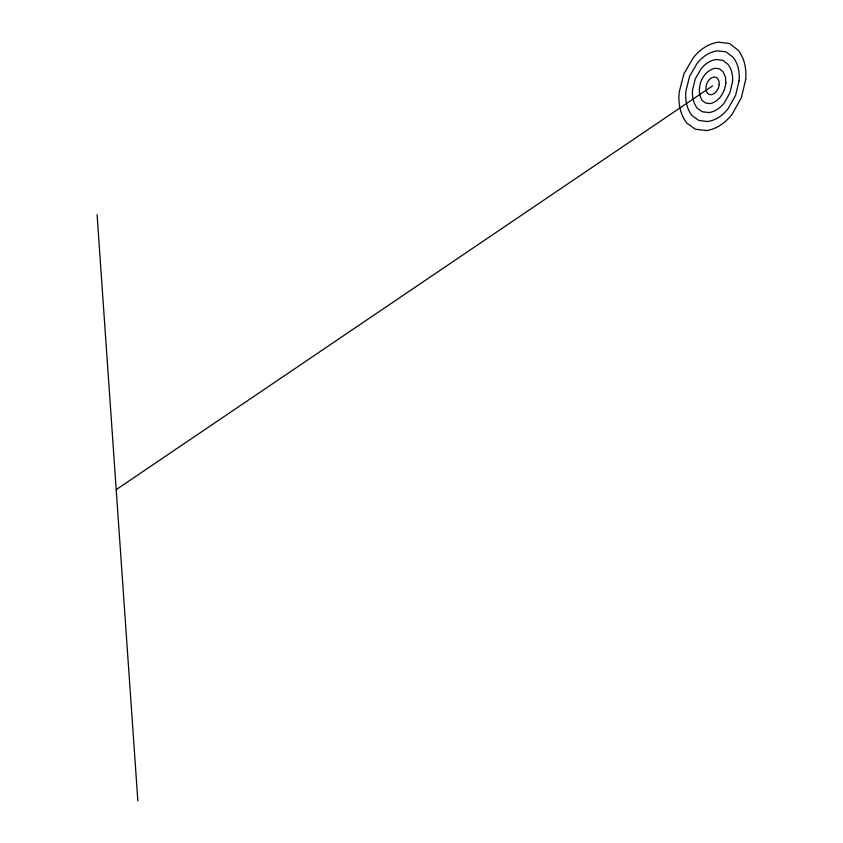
<?xml version="1.0" encoding="UTF-8"?>
<svg xmlns="http://www.w3.org/2000/svg" width="843" height="843" viewBox="0 0 843 843"><rect width="100%" height="100%" fill="white"/><g stroke="black" fill="none" stroke-linecap="round" stroke-linejoin="round"><path stroke-width="1.26" d="M116.208 489.635L712.588 85.849M97.082 214.67L137.852 800.85M745.697 79.537L741.366 97.693L732.251 114.068A61.592 52.846 23 0 1 720.944 124.869A39.452 33.92 23.8 0 1 706.634 130.57L695.338 129.221L686.708 123.067A41.929 36.007 24.9 0 1 679.932 107.957A61.76 52.877 25.6 0 1 679.205 92.214L683.852 74.015L693.146 57.925A61.56 52.529 25.4 0 1 704.39 47.524A39.168 33.362 24.6 0 1 718.415 42.15L729.437 43.52L738.289 50.317A39.126 33.362 23.6 0 1 744.717 64.1A61.391 52.498 22.9 0 1 745.697 79.537M739.1 80.802L735.612 95.322L728.299 108.399A49.273 42.255 23.2 0 1 719.269 117.008A31.539 27.092 23.9 0 1 707.835 121.54L698.826 120.465L691.934 115.554A33.509 28.757 24.8 0 1 686.508 103.51A49.379 42.266 25.3 0 1 685.907 90.939L689.595 76.386L697.013 63.488A49.242 42.045 25.2 0 1 706.012 55.132A31.36 26.734 24.5 0 1 717.267 50.812L726.097 51.897L733.199 57.356A31.328 26.734 23.8 0 1 738.331 68.42A49.136 42.024 23.2 0 1 739.1 80.802M732.483 82.056L729.848 92.951L724.358 102.751A36.944 31.665 23.5 0 1 717.593 109.179A23.636 20.285 24 0 1 709.037 112.562L702.293 111.75L697.129 108.083A25.111 21.528 24.6 0 1 693.062 99.074A37.008 31.676 25 0 1 692.598 89.664L695.349 78.747L700.902 69.063A36.934 31.549 25 0 1 707.646 62.772A23.53 20.084 24.4 0 1 716.107 59.505L722.746 60.327L728.078 64.437A23.52 20.084 23.9 0 1 731.935 72.761A36.871 31.539 23.4 0 1 732.483 82.056M725.865 83.32C724.622 92.129 719.543 101.55 710.227 103.615L705.739 103.067L702.314 100.633C695.075 89.326 701.808 71.507 714.938 68.251L719.374 68.789L722.946 71.539L725.507 77.103L725.865 83.32M719.237 84.585C718.605 88.979 716.065 93.689 711.408 94.711L709.174 94.437L707.467 93.225C703.831 87.577 707.203 78.662 713.768 77.029L715.992 77.303L717.783 78.684L719.058 81.476L719.237 84.585"/></g></svg>
